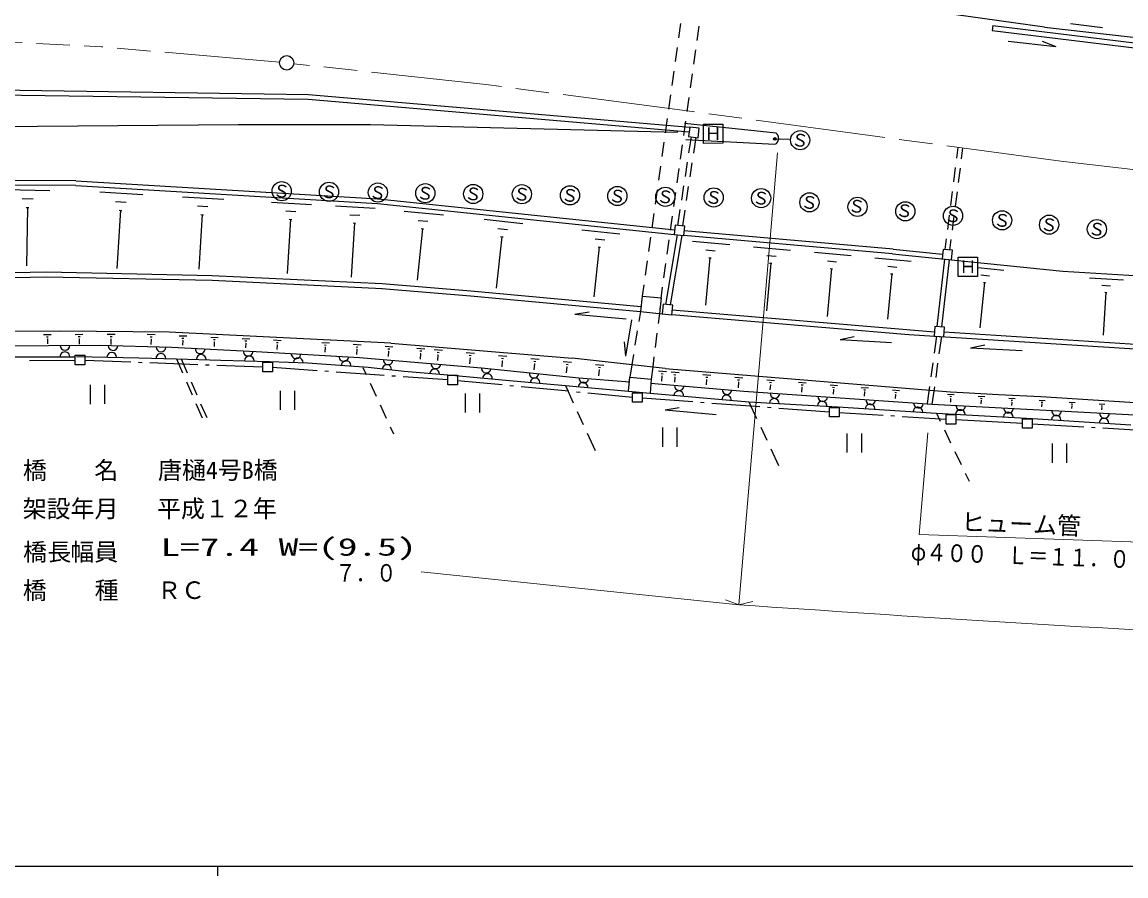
# Model space of a CAD drawing. Units: millimetres, scale not verified. Extents: x 40000 to 680000, y 20000 to 380000.
# Drawn here: x 247596 to 362798, y 204000 to 293078 of the extents above; entities that cross this region are included whole.
import ezdxf
from ezdxf.enums import TextEntityAlignment as Align

# ---------------------------------------------------------------- set-up
doc = ezdxf.new("R2010")
doc.units = ezdxf.units.MM
doc.header["$LTSCALE"] = 1000
doc.linetypes.add('CHAIN', pattern=[18.5, 12, -1.5, 3.5, -1.5])
for name, color, linetype, lineweight in [('M-BGD', 7, 'Continuous', 25), ('M-BMK', 2, 'CHAIN', 13), ('M-BMK-ROW', 30, 'Continuous', 25), ('M-BMK-SRVR', 3, 'Continuous', 25), ('M-STR-HTXT', 7, 'Continuous', 13), ('M-STR-STRC', 7, 'Continuous', 25), ('M-TTL-BAND', 7, 'Continuous', 25)]:
    doc.layers.add(name, color=color, linetype=linetype, lineweight=lineweight)
doc.styles.add('ＭＳ ゴシック', font='')
doc.styles.get('ＭＳ ゴシック').set_extended_font_data('MS Gothic')

msp = doc.modelspace()

# ---------------------------------------------------------------- linework, layer by layer
at = {"layer": 'M-BGD'}
for p, q in [((354291, 292561), (320748, 297253)), ((316125, 291429), (316333, 292915)), ((318058, 291161), (318266, 292646)), ((348903, 292715), (348833, 292214)), ((348903, 292715), (367252, 290461)), ((357014, 292924), (360360, 292497)), ((348833, 292214), (367192, 289960)), ((354291, 292561), (376405, 290029)), ((315778, 288953), (315986, 290439)), ((350497, 291095), (355475, 290519)), ((354072, 291078), (355475, 290519)), ((317711, 288685), (317919, 290170)), ((315430, 286478), (315639, 287963)), ((317364, 286209), (317572, 287695)), ((236958, 286122), (277477, 285532)), ((236949, 285621), (277468, 285032)), ((277438, 285031), (317219, 281627)), ((277477, 285532), (317278, 282128)), ((315083, 284002), (315292, 285487)), ((317016, 283733), (317225, 285219)), ((229542, 282068), (270140, 282410)), ((270140, 282410), (283950, 282394)), ((283950, 282394), (315987, 281586)), ((314736, 281526), (314945, 283011)), ((316669, 281258), (316878, 282743)), ((316717, 282518), (326292, 281516)), ((315987, 281586), (315957, 281736)), ((317278, 282118), (317159, 281126)), ((317159, 281126), (318151, 281007)), ((317409, 281096), (317159, 279450)), ((318270, 281999), (317278, 282118)), ((318151, 281007), (318270, 281999)), ((314389, 279050), (314597, 280536)), ((316322, 278782), (316531, 280267)), ((316859, 280816), (326173, 280334)), ((317900, 281027), (317653, 279391)), ((345150, 278891), (345291, 280003)), ((345649, 278826), (345792, 279944)), ((314042, 276574), (314250, 278060)), ((315975, 276306), (316183, 277791)), ((317009, 278461), (316783, 276978)), ((317503, 278402), (317279, 276919)), ((344835, 276411), (345024, 277899)), ((345332, 276346), (345522, 277834)), ((253192, 276525), (229037, 276600)), ((253222, 276525), (284729, 274644)), ((253192, 276024), (229037, 276099)), ((245902, 275596), (250479, 275520)), ((253192, 276024), (284699, 274143)), ((255726, 275365), (260203, 275100)), ((313695, 274099), (313903, 275584)), ((316633, 275990), (316407, 274507)), ((317129, 275930), (316905, 274447)), ((344521, 273931), (344710, 275419)), ((345016, 273866), (345206, 275354)), ((247605, 274656), (248747, 274627)), ((257350, 274366), (258471, 274307)), ((264329, 274853), (268656, 274598)), ((273613, 274302), (277800, 274056)), ((284749, 274644), (315707, 271401)), ((315628, 273830), (315836, 275316)), ((248017, 273725), (248297, 273726)), ((248157, 273725), (248053, 267647)), ((257861, 273445), (257497, 267386)), ((257721, 273445), (258002, 273435)), ((265903, 273894), (266984, 273825)), ((275136, 273372), (276178, 273313)), ((280293, 273908), (284460, 273652)), ((284699, 274143), (315657, 270900)), ((287474, 273365), (291581, 272958)), ((313348, 271623), (313556, 273108)), ((316257, 273518), (316007, 271872)), ((316755, 273458), (316508, 271822)), ((266394, 272993), (266050, 267294)), ((266254, 273003), (266524, 272983)), ((275608, 272502), (275273, 266853)), ((275478, 272511), (275738, 272492)), ((281806, 272979), (282848, 272920)), ((282278, 272118), (281943, 266459)), ((282148, 272118), (282408, 272108)), ((288937, 272395), (289959, 272296)), ((295827, 272512), (299843, 272076)), ((315281, 271354), (315489, 272840)), ((315756, 271902), (315657, 270900)), ((316748, 271802), (315756, 271902)), ((344206, 271451), (344395, 272939)), ((344700, 271386), (344889, 272874)), ((289369, 271524), (288834, 266136)), ((289239, 271534), (289489, 271514)), ((297250, 271542), (298252, 271443)), ((306013, 271421), (309989, 270994)), ((315948, 270870), (314733, 263629)), ((316449, 270821), (315234, 263579)), ((315657, 270900), (316649, 270801)), ((316649, 270801), (316748, 271802)), ((338452, 268900), (316659, 270801)), ((338492, 269391), (316698, 271302)), ((297662, 270691), (297086, 265333)), ((297541, 270701), (297792, 270672)), ((307827, 269620), (307282, 264402)), ((307416, 270461), (308407, 270362)), ((307707, 269630), (307958, 269600)), ((313001, 269147), (313209, 270632)), ((314934, 268879), (315142, 270364)), ((317571, 270221), (321457, 269864)), ((323941, 269647), (327796, 269290)), ((343940, 269347), (344081, 270459)), ((344430, 269277), (344573, 270395)), ((319375, 268490), (318929, 263543)), ((318954, 269311), (319925, 269222)), ((319255, 268500), (319495, 268480)), ((325313, 268737), (326285, 268658)), ((330280, 269072), (334106, 268726)), ((336590, 268498), (340396, 268151)), ((338452, 268900), (356200, 267086)), ((338502, 269391), (343660, 268866)), ((343709, 269366), (343610, 268365)), ((344701, 269267), (343709, 269366)), ((344602, 268266), (344701, 269267)), ((312654, 266671), (312862, 268157)), ((314587, 266403), (314795, 267888)), ((325725, 267926), (325279, 262958)), ((325605, 267936), (325845, 267916)), ((332055, 267362), (331609, 262364)), ((331643, 268172), (332605, 268083)), ((331934, 267372), (332175, 267352)), ((337953, 267608), (338904, 267519)), ((343851, 268345), (343067, 261304)), ((344351, 268285), (343567, 261275)), ((343610, 268365), (344602, 268266)), ((347326, 267487), (350041, 267210)), ((221166, 266427), (250147, 267008)), ((221176, 265927), (250157, 266507)), ((250137, 266507), (267433, 266144)), ((250147, 267008), (267442, 266645)), ((267423, 266144), (285159, 265291)), ((267442, 266645), (285189, 265792)), ((338354, 266807), (337928, 262070)), ((338234, 266817), (338474, 266797)), ((347648, 266707), (348569, 266607)), ((356200, 267086), (386145, 265264)), ((359004, 266408), (362560, 266191)), ((285149, 265291), (294403, 264529)), ((285189, 265792), (294443, 265030)), ((294443, 265030), (312190, 263396)), ((312349, 264497), (312515, 265681)), ((314282, 264229), (314448, 265412)), ((348029, 265906), (347553, 261188)), ((347919, 265926), (348149, 265896)), ((360297, 265618), (361188, 265569)), ((294393, 264529), (312140, 262895)), ((312319, 264497), (312120, 262895)), ((312339, 264497), (314292, 264309)), ((314292, 264309), (314103, 262687)), ((360698, 264887), (360422, 260420)), ((360588, 264887), (360808, 264877)), ((305291, 262598), (306773, 262849)), ((312120, 262895), (311950, 261838)), ((312120, 262905), (312120, 262895)), ((312120, 262895), (314394, 262657)), ((314103, 262687), (313971, 261619)), ((314133, 263147), (314183, 263237)), ((314503, 263658), (314394, 262657)), ((315505, 263549), (314503, 263658)), ((315395, 262548), (315505, 263549)), ((315445, 263069), (342817, 260773)), ((305291, 262598), (310629, 262102)), ((310613, 258227), (311230, 262003)), ((314394, 262657), (315395, 262548)), ((315395, 262568), (340143, 260490)), ((251555, 260830), (235412, 260744)), ((249833, 260488), (250634, 260499)), ((262932, 260732), (251555, 260830)), ((253138, 260501), (253949, 260502)), ((256463, 260515), (257294, 260516)), ((260659, 260519), (261500, 260480)), ((286076, 259594), (262932, 260732)), ((263994, 260362), (264775, 260333)), ((311792, 260851), (311553, 259370)), ((313848, 260627), (313664, 259138)), ((340143, 260490), (386383, 257533)), ((342846, 261324), (342787, 260322)), ((343848, 261255), (342846, 261324)), ((343789, 260253), (343848, 261255)), ((343818, 260754), (385421, 258093)), ((244076, 259300), (255653, 259372)), ((250134, 260258), (250334, 260258)), ((250214, 260018), (250264, 260018)), ((250234, 260018), (250245, 259497)), ((253449, 260261), (253649, 260262)), ((253519, 260021), (253579, 260021)), ((253549, 260021), (253549, 259470)), ((255653, 259372), (263184, 259150)), ((256773, 260265), (256984, 260265)), ((256854, 260025), (256904, 260025)), ((256874, 260025), (256874, 259454)), ((260959, 260249), (261170, 260239)), ((261030, 259989), (261080, 259989)), ((261060, 259989), (261030, 259428)), ((264274, 260112), (264475, 260102)), ((264345, 259882), (264385, 259872)), ((264365, 259872), (264345, 259381)), ((267278, 260215), (268060, 260176)), ((267559, 259965), (267759, 259956)), ((267629, 259725), (267680, 259725)), ((267650, 259725), (267630, 259224)), ((270563, 260059), (271355, 260029)), ((270844, 259818), (271044, 259809)), ((270914, 259578), (270964, 259568)), ((270934, 259578), (270915, 259077)), ((273848, 259912), (274639, 259872)), ((274139, 259662), (274329, 259652)), ((274199, 259421), (274249, 259421)), ((274219, 259421), (274200, 258921)), ((278866, 259656), (279667, 259607)), ((279146, 259396), (279347, 259386)), ((282161, 259459), (282972, 259410)), ((285476, 259253), (286287, 259203)), ((286076, 259594), (304995, 258031)), ((310613, 258227), (310461, 259729)), ((332973, 259962), (334445, 260264)), ((332973, 259962), (338331, 259657)), ((342787, 260322), (343789, 260253)), ((343038, 260303), (342791, 258530)), ((343538, 260273), (343288, 258481)), ((346594, 259105), (348066, 259406)), ((245549, 258160), (253050, 258168)), ((253290, 258188), (259790, 258065)), ((259790, 258065), (263706, 257949)), ((263184, 259150), (272027, 258708)), ((272027, 258708), (282803, 258098)), ((279237, 259156), (279197, 258625)), ((279207, 259156), (279257, 259146)), ((282451, 259199), (282652, 259180)), ((282542, 258949), (282502, 258408)), ((282512, 258949), (282562, 258939)), ((282803, 258098), (295542, 257020)), ((285766, 258992), (285967, 258973)), ((285847, 258742), (285817, 258191)), ((285827, 258742), (285877, 258732)), ((288791, 259046), (289632, 258996)), ((289091, 258776), (289302, 258766)), ((289182, 258515), (289142, 257924)), ((289152, 258515), (289202, 258515)), ((290603, 258927), (291465, 258848)), ((290904, 258637), (291114, 258617)), ((290985, 258367), (290935, 257756)), ((290964, 258367), (291015, 258367)), ((293959, 258620), (294830, 258531)), ((294259, 258320), (294480, 258300)), ((294320, 258060), (294370, 258050)), ((297324, 258303), (298195, 258224)), ((311395, 258383), (311225, 257326)), ((313540, 258146), (313408, 257078)), ((346594, 259105), (351952, 258800)), ((263706, 257949), (264346, 256480)), ((263706, 257949), (268322, 257823)), ((264196, 257929), (264831, 256475)), ((268322, 257823), (273430, 257668)), ((273430, 257668), (277396, 257522)), ((277396, 257522), (283715, 257068)), ((283165, 257057), (283505, 256315)), ((283715, 257068), (287481, 256671)), ((294350, 258050), (294290, 257439)), ((295542, 257020), (305718, 255968)), ((297624, 258013), (297845, 257993)), ((297715, 257743), (297655, 257122)), ((297685, 257743), (297735, 257743)), ((300689, 257996), (301560, 257917)), ((300990, 257706), (301210, 257676)), ((301080, 257426), (301021, 256795)), ((301050, 257426), (301110, 257426)), ((304054, 257679), (304935, 257600)), ((304365, 257389), (304585, 257369)), ((304455, 257119), (304396, 256478)), ((304425, 257119), (304475, 257109)), ((314710, 256929), (304995, 258031)), ((307429, 257372), (308321, 257293)), ((307740, 257072), (307960, 257052)), ((311225, 257326), (311016, 256034)), ((313408, 257078), (313259, 255836)), ((314710, 256929), (344485, 254516)), ((342654, 257540), (342447, 256054)), ((343150, 257490), (342942, 256005)), ((287481, 256671), (292439, 256235)), ((292439, 256235), (298077, 255730)), ((305718, 255968), (311036, 255543)), ((307830, 256802), (307771, 256161)), ((307800, 256802), (307850, 256802)), ((310887, 254572), (311016, 256034)), ((311016, 256034), (313259, 255836)), ((313259, 255836), (313130, 254364)), ((314029, 256708), (314861, 256609)), ((314310, 256418), (314520, 256398)), ((314380, 256157), (314321, 255607)), ((314360, 256167), (314411, 256158)), ((315341, 256579), (316163, 256510)), ((315632, 256309), (315832, 256289)), ((315712, 256049), (315673, 255498)), ((315692, 256049), (315743, 256049)), ((318656, 256312), (319488, 256243)), ((318947, 256032), (319157, 256022)), ((319038, 255782), (318988, 255221)), ((319008, 255782), (319058, 255772)), ((321982, 256035), (322813, 255966)), ((322272, 255765), (322483, 255745)), ((325317, 255768), (326128, 255699)), ((254695, 255235), (254697, 253233)), ((256198, 255237), (256200, 253234)), ((264746, 255563), (265345, 254188)), ((265231, 255558), (265831, 254184)), ((274525, 254615), (274527, 252612)), ((276027, 254616), (276029, 252613)), ((283922, 255407), (284547, 254043)), ((298077, 255730), (304297, 255156)), ((304297, 255156), (305122, 253362)), ((304297, 255156), (310887, 254572)), ((313190, 255405), (322934, 254584)), ((322363, 255505), (322313, 254934)), ((322333, 255505), (322383, 255505)), ((325597, 255498), (325808, 255478)), ((325688, 255248), (325638, 254707)), ((325658, 255248), (325708, 255238)), ((328622, 255501), (329423, 255432)), ((328902, 255241), (329103, 255221)), ((328983, 254991), (328943, 254480)), ((328963, 254991), (329013, 254991)), ((331917, 255234), (332688, 255175)), ((332187, 254974), (332378, 254964)), ((332268, 254734), (332228, 254253)), ((332238, 254734), (332288, 254734)), ((335182, 254967), (335933, 254908)), ((335442, 254717), (335633, 254707)), ((338427, 254700), (339158, 254641)), ((342310, 255064), (342063, 253292)), ((342804, 255014), (342554, 253222)), ((293843, 254334), (293845, 252331)), ((295345, 254335), (295347, 252333)), ((310887, 254572), (313130, 254364)), ((313130, 254364), (323456, 253443)), ((322934, 254584), (342554, 253222)), ((335523, 254487), (335483, 254036)), ((335493, 254487), (335543, 254487)), ((338687, 254460), (338867, 254450)), ((338758, 254240), (338718, 253819)), ((338737, 254240), (338778, 254230)), ((344175, 254265), (344886, 254216)), ((344426, 254035), (344606, 254015)), ((344476, 253815), (344526, 253815)), ((344496, 253815), (344477, 253424)), ((344485, 254516), (345817, 254447)), ((345817, 254447), (349483, 254240)), ((347380, 254058), (348071, 254009)), ((347621, 253828), (347801, 253818)), ((347671, 253618), (347721, 253618)), ((347701, 253618), (347671, 253257)), ((349483, 254240), (353920, 254005)), ((350565, 253851), (351236, 253802)), ((350805, 253631), (350966, 253621)), ((353730, 253644), (354371, 253594)), ((353930, 254005), (368722, 253058)), ((265745, 253271), (266386, 251802)), ((266232, 253267), (266866, 251813)), ((284964, 253134), (285589, 251771)), ((305539, 252454), (306166, 251091)), ((314705, 252633), (316186, 252885)), ((314705, 252633), (320043, 252137)), ((323456, 253443), (324259, 251716)), ((323456, 253443), (332740, 252932)), ((332740, 252932), (343016, 252291)), ((342554, 253222), (365058, 252023)), ((350846, 253431), (350896, 253421)), ((350876, 253421), (350846, 253090)), ((353960, 253434), (354120, 253424)), ((354001, 253234), (354041, 253234)), ((354021, 253234), (354001, 252933)), ((356874, 253437), (357495, 253397)), ((357095, 253237), (357245, 253227)), ((357135, 253047), (357175, 253047)), ((357155, 253047), (357135, 252776)), ((359989, 253240), (360590, 253200)), ((360200, 253040), (360350, 253030)), ((360250, 252859), (360280, 252859)), ((360270, 252859), (360250, 252619)), ((343016, 252291), (343423, 251442)), ((343016, 252291), (353061, 251730)), ((353061, 251730), (363306, 251060)), ((286006, 250862), (286346, 250120)), ((306584, 250183), (307408, 248389)), ((314436, 250770), (314438, 248767)), ((315938, 250771), (315940, 248768)), ((324681, 250810), (325313, 249450)), ((333684, 250169), (333686, 248166)), ((335187, 250170), (335189, 248167)), ((343856, 250541), (344505, 249188)), ((355106, 249109), (355108, 247106)), ((356608, 249110), (356610, 247107)), ((325735, 248543), (326537, 246816)), ((344938, 248287), (345587, 246935)), ((346020, 246033), (346428, 245184))]:
    msp.add_line(p, q, dxfattribs=at)
for centre, radius, start, end in [((325882, 280955), 681, 294.24337, 53.80397), ((252077, 259349), 501, 180.32946, 0.32946), ((257085, 259324), 501, 178.31167, 358.31167), ((252069, 258167), 501, 0.08007, 180.08007), ((256956, 258122), 501, 358.88367, 178.88367), ((262083, 257997), 501, 358.2501, 178.31028), ((262092, 259179), 501, 178.31167, 358.31167), ((266188, 258993), 501, 177.1734, 357.1734), ((266299, 257881), 501, 358.46555, 178.46555), ((271186, 258747), 501, 177.1734, 357.1734), ((271307, 257736), 501, 358.25326, 178.25325), ((276183, 258472), 501, 176.74745, 356.74745), ((281181, 258187), 501, 176.74745, 356.74745), ((276424, 257551), 501, 357.852, 177.852), ((281422, 257236), 501, 355.89875, 175.89875), ((285658, 256829), 501, 358.05573, 170.0745), ((285798, 257841), 501, 175.17827, 355.17827), ((290785, 257425), 501, 175.17827, 355.17827), ((296033, 256970), 501, 174.08169, 354.08169), ((290646, 256374), 501, 357.61695, 172.22707), ((296154, 255899), 501, 354.83262, 174.88072), ((301021, 256454), 501, 174.08169, 354.08169), ((301142, 255443), 501, 354.63615, 174.91688), ((306219, 255929), 501, 175.49679, 355.49679), ((306130, 254997), 501, 354.87325, 174.87325), ((316125, 254096), 501, 354.87325, 174.87325), ((316184, 255148), 501, 175.20497, 355.20497), ((321172, 254732), 501, 175.20497, 355.20497), ((321113, 253651), 501, 354.87325, 174.87325), ((326100, 253295), 501, 356.85579, 176.85579), ((326169, 254357), 501, 176.02833, 356.02833), ((331098, 253020), 501, 356.85579, 176.85579), ((331157, 254011), 501, 176.02833, 356.02833), ((336154, 253666), 501, 176.02833, 356.02833), ((336095, 252715), 501, 356.41987, 176.41987), ((341093, 252409), 501, 356.41987, 176.41987), ((341152, 253321), 501, 176.02833, 356.02833), ((345519, 252143), 501, 357.53291, 176.10804), ((345559, 253065), 501, 176.9527, 356.9527), ((350517, 251868), 501, 357.53291, 176.10804), ((350556, 252799), 501, 176.9527, 356.9527), ((355563, 252524), 501, 176.9527, 356.9527), ((355514, 251563), 501, 357.52943, 175.05668), ((360512, 251237), 501, 357.52943, 175.05668), ((360561, 252259), 501, 176.9527, 356.9527)]:
    msp.add_arc(centre, radius, start, end, dxfattribs=at)
at = {"layer": 'M-BMK'}
for p, q in [((235611, 291558), (255871, 290507)), ((274460, 288884), (255871, 290507)), ((295983, 286553), (275962, 288735)), ((315974, 283969), (295993, 286573)), ((336106, 281236), (315974, 283969)), ((355988, 278582), (336106, 281236)), ((355988, 278582), (374096, 276468))]:
    msp.add_line(p, q, dxfattribs=at)
at = {"layer": 'M-BMK-ROW'}
for p, q in [((253140, 258318), (254141, 258319)), ((253141, 257317), (253140, 258318)), ((254141, 258319), (254143, 257318)), ((248387, 257756), (253141, 257808)), ((254143, 257318), (253141, 257317)), ((254142, 257799), (258939, 257623)), ((259738, 257593), (260138, 257579)), ((260937, 257549), (265934, 257366)), ((266734, 257337), (267133, 257322)), ((267933, 257293), (272729, 257116)), ((272729, 257597), (273730, 257598)), ((272730, 256596), (272729, 257597)), ((273730, 257598), (273731, 256597)), ((273731, 257067), (278391, 256738)), ((273731, 256597), (272730, 256596)), ((279189, 256682), (279588, 256653)), ((280386, 256597), (285374, 256245)), ((286172, 256188), (286571, 256160)), ((287369, 256104), (292029, 255774)), ((292028, 256245), (293030, 256246)), ((292029, 255243), (292028, 256245)), ((293030, 256246), (293031, 255244)), ((293031, 255244), (292029, 255243)), ((293030, 255695), (297689, 255253)), ((298486, 255178), (298884, 255140)), ((299680, 255064), (304658, 254592)), ((305454, 254517), (305853, 254479)), ((306649, 254403), (311308, 253961)), ((311308, 254412), (312309, 254413)), ((311309, 253410), (311308, 254412)), ((312309, 254413), (312310, 253411)), ((312310, 253882), (317597, 253487)), ((312310, 253411), (311309, 253410)), ((318395, 253427), (318794, 253397)), ((319592, 253337), (324578, 252965)), ((325375, 252905), (325774, 252875)), ((326572, 252815), (331859, 252420)), ((331859, 252881), (332860, 252882)), ((331860, 251879), (331859, 252881)), ((332860, 252882), (332861, 251880)), ((332861, 252351), (337451, 252068)), ((332861, 251880), (331860, 251879)), ((338250, 252018), (338649, 251994)), ((339447, 251944), (344038, 251661)), ((344037, 252132), (345039, 252133)), ((344038, 251130), (344037, 252132)), ((345039, 252133), (345040, 251131)), ((345039, 251602), (352010, 251229)), ((352009, 251699), (353011, 251700)), ((352010, 250698), (352009, 251699)), ((353011, 251700), (353012, 250699)), ((353011, 251170), (358394, 250853)), ((345040, 251131), (344038, 251130)), ((353012, 250699), (352010, 250698)), ((359192, 250806), (359592, 250783)), ((360390, 250736), (365382, 250442))]:
    msp.add_line(p, q, dxfattribs=at)
at = {"layer": 'M-BMK-SRVR'}
msp.add_circle((275211, 288825), 751, dxfattribs=at)
at = {"layer": 'M-STR-HTXT'}
for p, q in [((326434, 279423), (322406, 232281)), ((342126, 250217), (341216, 239631)), ((341216, 239631), (365542, 238765)), ((322406, 232281), (289253, 235718)), ((320994, 232791), (322406, 232281)), ((322406, 232281), (323868, 232613))]:
    msp.add_line(p, q, dxfattribs=at)
msp.add_open_spline([(322406, 232281), (358681, 229839), (394956, 227396), (431180, 228500), (451482, 229118), (471769, 230851), (492061, 232293), (518977, 234207), (545905, 235610), (572832, 237013)], degree=3, knots=[0, 0, 0, 0, 1, 1, 1, 2, 2, 2, 3, 3, 3, 3], dxfattribs=at)
at = {"layer": 'M-STR-STRC'}
for p, q in [((318710, 282430), (320713, 282432)), ((318712, 280427), (318710, 282430)), ((320713, 282432), (320715, 280429)), ((320715, 280429), (318712, 280427)), ((326122, 280855), (326192, 280925)), ((326302, 280885), (327674, 280877)), ((345302, 268547), (347305, 268549)), ((345304, 266544), (345302, 268547)), ((347305, 268549), (347307, 266546)), ((347307, 266546), (345304, 266544))]:
    msp.add_line(p, q, dxfattribs=at)
for centre, radius in [((328796, 280758), 1001), ((326152, 280885), 140), ((326152, 280885), 110), ((326152, 280885), 80.1), ((326152, 280885), 50.1), ((326152, 280885), 20), ((274694, 275435), 1001), ((279631, 275370), 1001), ((284728, 275295), 1001), ((289675, 275220), 1001), ((294683, 275145), 1001), ((299760, 275120), 1001), ((304777, 275005), 1001), ((309725, 274930), 1001), ((314732, 274855), 1001), ((319779, 274780), 1001), ((324726, 274715), 1001), ((329774, 274269), 1001), ((334792, 273804), 1001), ((339780, 273338), 1001), ((344757, 272872), 1001), ((349875, 272397), 1001), ((354783, 271941), 1001), ((359770, 271476), 1001)]:
    msp.add_circle(centre, radius, dxfattribs=at)
at = {"layer": 'M-TTL-BAND'}
for p, q in [((40000, 205000), (579000, 205000)), ((268000, 205000), (268000, 204000))]:
    msp.add_line(p, q, dxfattribs=at)

# ---------------------------------------------------------------- texts
at = {"layer": 'M-BGD', "style": 'ＭＳ ゴシック'}
for s, p in [('橋', (247686, 244843)), ('名', (255127, 244851)), ('唐樋4号B橋', (261776, 244858)), ('架設年月', (247660, 240838)), ('平成１２年', (261680, 240852)), ('橋', (247695, 236331)), ('長', (250238, 236334)), ('幅', (252632, 236336)), ('員', (255135, 236339)), ('橋\u3000\u3000種', (247669, 232325)), ('ＲＣ', (261689, 232340))]:
    msp.add_text(s, height=1833, rotation=0.058, dxfattribs=at).set_placement(p, align=Align.BOTTOM_LEFT)
for s, width, p in [('L=7.4 W=(9.5)', 1.65, (262032, 236837)), ('７．０', 0.85, (280292, 234144))]:
    msp.add_text(s, height=1833, rotation=0.058, dxfattribs=dict(at, width=width)).set_placement(p, align=Align.BOTTOM_LEFT)
at = {"layer": 'M-STR-HTXT', "style": 'ＭＳ ゴシック'}
msp.add_text('ヒューム管', height=1833, rotation=357.971, dxfattribs=at).set_placement((345562, 239475), align=Align.BOTTOM_LEFT)
at = {"layer": 'M-STR-HTXT', "style": 'ＭＳ ゴシック', "width": 0.85}
msp.add_text('φ４００\u3000Ｌ＝１１．０', height=1833, rotation=357.971, dxfattribs=at).set_placement((340301, 236375), align=Align.BOTTOM_LEFT)
at = {"layer": 'M-STR-STRC', "style": 'ＭＳ ゴシック'}
for s, rotation, p in [('Ｈ', 0.058, (319711, 281428)), ('Ｓ', 352.915, (328791, 280754)), ('Ｓ', 352.915, (274689, 275442)), ('Ｓ', 352.915, (279636, 275366)), ('Ｓ', 352.915, (284723, 275291)), ('Ｓ', 352.915, (289670, 275216)), ('Ｓ', 352.915, (294678, 275151)), ('Ｓ', 352.915, (299755, 275117)), ('Ｓ', 352.915, (304772, 275001)), ('Ｓ', 352.915, (309720, 274926)), ('Ｓ', 352.915, (314727, 274851)), ('Ｓ', 352.915, (319774, 274786)), ('Ｓ', 352.915, (324721, 274711)), ('Ｓ', 352.915, (329769, 274266)), ('Ｓ', 352.915, (344752, 272869)), ('Ｓ', 352.915, (349880, 272394)), ('Ｓ', 352.915, (354788, 271938)), ('Ｓ', 352.915, (359765, 271472)), ('Ｈ', 0.058, (346314, 267545))]:
    msp.add_text(s, height=1320, rotation=rotation, dxfattribs=at).set_placement(p, align=Align.MIDDLE_CENTER)
for p in [(333681, 272931), (338659, 272466)]:
    msp.add_text('Ｓ', height=1320, rotation=352.915, dxfattribs=at).set_placement(p, align=Align.BOTTOM_LEFT)

doc.saveas('drawing.dxf')
